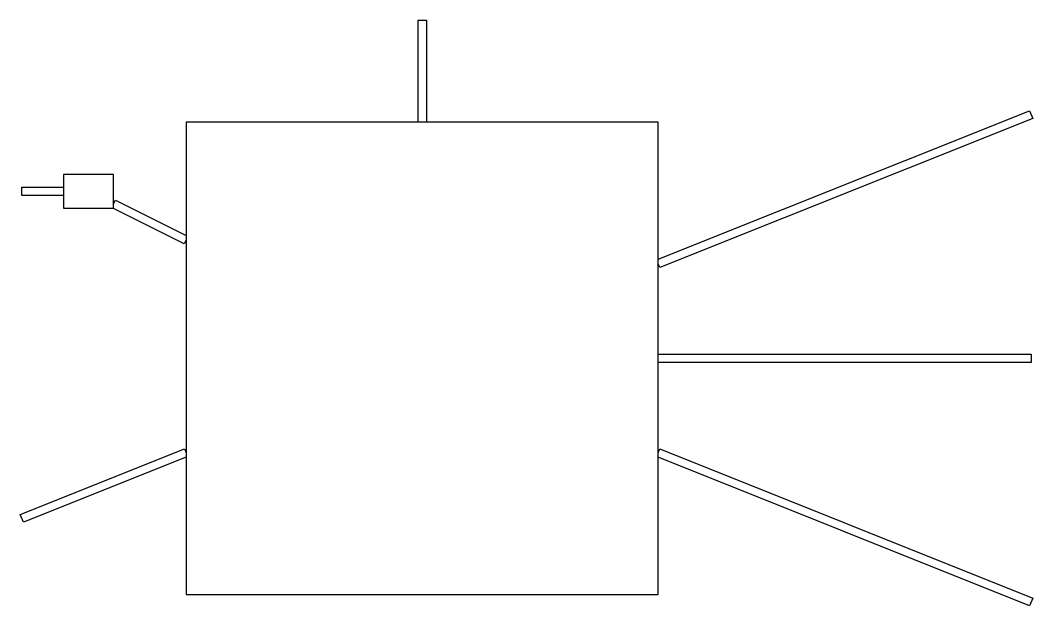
# Model space of a CAD drawing. Header units: millimetres. Extents: x 2.9 to 27.1, y 4.1 to 18.1.
import ezdxf

# ---------------------------------------------------------------- set-up
doc = ezdxf.new("R2010")
doc.units = ezdxf.units.MM
doc.layers.add('CHAMBERS', color=5, linetype='CONTINUOUS')
doc.layers.add('CHANNELS', color=3, linetype='CONTINUOUS')

msp = doc.modelspace()

# ---------------------------------------------------------------- linework, layer by layer
at = {"layer": 'CHAMBERS'}
for points in [[(6.84, 4.34), (18.16, 4.34), (18.16, 15.66), (6.84, 15.66)], [(3.9, 13.6), (5.1, 13.6), (5.1, 14.4), (3.9, 14.4)]]:
    msp.add_lwpolyline(points, close=True, dxfattribs=at)
at = {"layer": 'CHANNELS'}
for points in [[(12.4, 15.66), (12.4, 18.1), (12.6, 18.1), (12.6, 15.66)], [(18.16, 12.264), (18.16, 12.3717), (27.0629, 15.9328), (27.1371, 15.7472), (18.1971, 12.1712)], [(2.9, 14.1), (3.9, 14.1), (3.9, 13.9), (2.9, 13.9)], [(5.1, 13.7), (5.1447, 13.7894), (6.84, 12.9418), (6.84, 12.83), (6.7953, 12.7406), (5.1, 13.5882)], [(27.1, 9.9), (18.16, 9.9), (18.16, 10.1), (27.1, 10.1)], [(2.8629, 6.2528), (6.8029, 7.8288), (6.84, 7.736), (6.84, 7.6283), (2.9371, 6.0672)], [(18.16, 7.736), (18.1971, 7.8288), (27.1371, 4.2528), (27.0629, 4.0672), (18.16, 7.6283)]]:
    msp.add_lwpolyline(points, close=True, dxfattribs=at)

doc.saveas('drawing.dxf')
